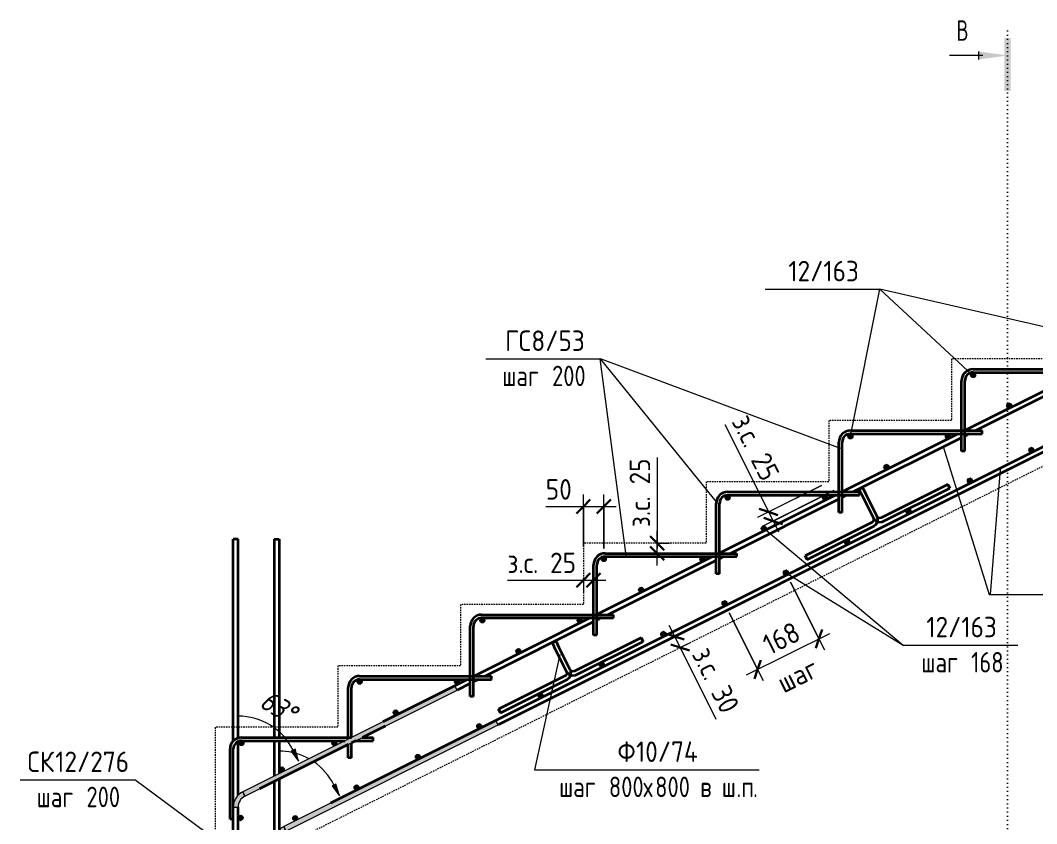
# Model space of a CAD drawing. Header units: millimetres. Extents: x 29094 to 49369, y -2577 to 78616.
# Drawn here: x 35821 to 38306, y -1306 to 658 of the extents above; entities that cross this region are included whole.
import ezdxf

# ---------------------------------------------------------------- set-up
doc = ezdxf.new("R2010")
doc.units = ezdxf.units.MM
doc.linetypes.add('01 Штриховая _4 мм_', pattern=[6, 3.5, -2.5])
doc.linetypes.add('04 Пунктир 10мм', pattern=[10, 0, -10])
for name, color, linetype, lineweight in [('AA_Dim', 7, 'Continuous', 9), ('AA_Dim-20', 7, 'Continuous', 9), ('AA_Oformlenie', 7, 'Continuous', 9), ('AA_Razrez', 7, 'Continuous', 9), ('AA_Vinoska', 7, 'Continuous', 9), ('KR_Armatura', 7, 'Continuous', 20), ('KR_Armatura_Tonkie', 7, 'Continuous', 20)]:
    doc.layers.add(name, color=color, linetype=linetype, lineweight=lineweight)
doc.layers.add('AF_Perekritie', color=7, linetype='Continuous', lineweight=60, true_color=0x006a35)
doc.layers.add('AF_Perekritie_Опалубка', color=7, linetype='Continuous', lineweight=60, true_color=0x006a35)
doc.styles.add('ISOCPEUR_1', font='isocpeur.TTF', dxfattribs={"width": 0.7, "height": 50})
doc.styles.add('ISOCPEUR_2', font='isocpeur.TTF', dxfattribs={"width": 0.9, "height": 50})
doc.styles.add('ISOCPEUR_3', font='isocpeur.TTF', dxfattribs={"width": 0.8, "height": 50})
doc.styles.add('ISOCPEUR_I', font='isocpeui.ttf', dxfattribs={"width": 0.85, "height": 50})
doc.dimstyles.new('00_Точн_3_знака__прозр__1', dxfattribs={"dimscale": 304.8, "dimtxt": 50.137748, "dimasz": 0.111549, "dimexe": 0.098425, "dimexo": 0.065617, "dimgap": 0.006562, "dimtad": 1, "dimdec": 3, "dimrnd": 0.001, "dimdsep": 46, "dimtxsty": 'ISOCPEUR_2', "dimblk1": 'OBLIQUE', "dimblk2": 'OBLIQUE', "dimsah": 1, "dimcen": 0.09, "dimdle": 0.098425, "dimazin": 0, "dimtfac": 1, "dimtdec": 4, "dimtix": 1, "dimtmove": 1, "dimatfit": 3, "dimfxl": 1, "dimtvp": 1, "dimtolj": 1, "dimtzin": 0, "dimlwd": 18, "dimlwe": 18, "dimarcsym": 2})
doc.dimstyles.new('05_Округл_1мм__прозр_', dxfattribs={"dimscale": 304.8, "dimtxt": 50.137748, "dimasz": 0.111549, "dimexe": 0.098425, "dimexo": 0.065617, "dimgap": 0.006562, "dimtad": 1, "dimdec": 0, "dimdsep": 46, "dimtxsty": 'ISOCPEUR_2', "dimblk1": 'OBLIQUE', "dimblk2": 'OBLIQUE', "dimsah": 1, "dimcen": 0.09, "dimdle": 0.098425, "dimazin": 0, "dimtfac": 1, "dimtdec": 4, "dimtix": 1, "dimtmove": 0, "dimatfit": 3, "dimfxl": 1, "dimtvp": 1, "dimtolj": 1, "dimtzin": 0, "dimlwd": 18, "dimlwe": 18, "dimarcsym": 2})

# ---------------------------------------------------------------- blocks, each defined once
blk = doc.blocks.new('Ktcnybwf - Лестница-3686718-А-А Арм')
at = {"layer": 'AF_Perekritie', "linetype": '01 Штриховая _4 мм_', "lineweight": 20}
for p, q in [((-31880.1, -70), (-32180.1, -70)), ((-32180.1, -70), (-32180.1, -170)), ((-32180.1, -170), (-32480.1, -170)), ((-32480.1, -170), (-32480.1, -320)), ((-34080.1, -1343.6), (-31932.8, -270)), ((-31932.8, -270), (-31880.1, -270)), ((-32480.1, -320), (-32780.1, -320)), ((-32780.1, -320), (-32780.1, -470)), ((-32780.1, -470), (-33080.1, -470)), ((-33080.1, -470), (-33080.1, -620)), ((-33080.1, -620), (-33380.1, -620)), ((-33380.1, -620), (-33380.1, -770)), ((-33380.1, -770), (-33680.1, -770)), ((-33680.1, -770), (-33680.1, -920)), ((-33680.1, -920), (-33980.1, -920)), ((-33980.1, -920), (-33980.1, -1070)), ((-33980.1, -1070), (-34280.1, -1070)), ((-34280.1, -1070), (-34280.1, -1340)), ((-34280.1, -1340), (-34134.6, -1340)), ((-34122, -1340), (-34080.1, -1340)), ((-34080.1, -1340), (-34080.1, -1343.6))]:
    blk.add_line(p, q, dxfattribs=at)
blk = doc.blocks.new('261_Лягушка _НесАрм_РабПлоск_ - 10 А240-V2-А-А Арм')
at = {"layer": 'KR_Armatura_Tonkie', "lineweight": 35}
for p, q in [((-33238.7, -851.6), (-33401.9, -933.2)), ((-33397.4, -942.2), (-33234.2, -860.5)), ((-33238.7, -851.6), (-33234.2, -860.5)), ((-33234.2, -860.5), (-33238.7, -851.6)), ((-33448.6, -878.9), (-33420.9, -934.3)), ((-33448.6, -878.9), (-33420.9, -934.3)), ((-33412, -929.9), (-33439.7, -874.4)), ((-33412, -929.9), (-33439.7, -874.4)), ((-33424.3, -944.4), (-33587.5, -1026)), ((-33583, -1035), (-33419.8, -953.3)), ((-33583, -1035), (-33587.5, -1026)), ((-33587.5, -1026), (-33583, -1035))]:
    blk.add_line(p, q, dxfattribs=at)
at = {"layer": 'KR_Armatura_Tonkie', "lineweight": 35, "flags": 128}
for points in [[(-33454.2, -867.7), (-33454.3, -863.4), (-33451, -860.6), (-33446.8, -861.4), (-33445.3, -863.2)], [(-33448.6, -878.9), (-33451.6, -872.9), (-33453.7, -868.8), (-33454.2, -867.7)], [(-33454.2, -867.7), (-33453.4, -869.4), (-33451.1, -874.1), (-33448.6, -878.9)], [(-33445.3, -863.2), (-33444.4, -865), (-33442.1, -869.6), (-33439.7, -874.4)], [(-33439.7, -874.4), (-33442.7, -868.4), (-33444.7, -864.3), (-33445.3, -863.2)], [(-33420.9, -934.3), (-33420.4, -939.6), (-33423.5, -944), (-33424.3, -944.4)], [(-33420.9, -934.3), (-33415.6, -940.6), (-33408, -943.8), (-33399.8, -943.1), (-33397.4, -942.2)], [(-33419.8, -953.3), (-33413.5, -948), (-33410.3, -940.4), (-33411, -932.2), (-33412, -929.9)], [(-33401.9, -933.2), (-33407.2, -933.8), (-33411.5, -930.6), (-33412, -929.9)]]:
    blk.add_lwpolyline(points, dxfattribs=at)
blk = doc.blocks.new('079_Обозначение загиба стержня _ЭлУзла_ - Сплошные линии-3775775-А-А Арм')
at = {"layer": 'AA_Oformlenie'}
for points in [[(-34107.5, -1323.7), (-33588.6, -1064.5), (-33594, -1053.7), (-34112.8, -1313)], [(-33976.5, -1238), (-33985.1, -1208.8), (-33994.6, -1213.5)], [(-34136.1, -1350.6), (-34124.1, -1350.6), (-34123.3, -1344), (-34121.2, -1337.7), (-34117.7, -1332.1), (-34112.8, -1327.2), (-34107.5, -1323.7), (-34112.8, -1313), (-34120.6, -1318), (-34127.1, -1324.7), (-34132, -1332.6), (-34135, -1341.3)]]:
    blk.add_hatch(color=256, dxfattribs=at).paths.add_polyline_path(points)
for p, q in [((-33594, -1053.7), (-34112.8, -1313)), ((-33594, -1053.7), (-34112.8, -1313)), ((-34107.5, -1323.7), (-33588.6, -1064.5)), ((-34107.5, -1323.7), (-33588.6, -1064.5)), ((-33588.6, -1064.5), (-33594, -1053.7)), ((-33588.6, -1064.5), (-33594, -1053.7)), ((-33985.1, -1208.8), (-33994.6, -1213.5)), ((-33994.6, -1213.5), (-33976.5, -1238)), ((-33976.5, -1238), (-33985.1, -1208.8)), ((-34107.5, -1323.7), (-34112.8, -1313)), ((-34112.8, -1313), (-34107.5, -1323.7)), ((-34136.1, -1350.6), (-34124.1, -1350.6))]:
    blk.add_line(p, q, dxfattribs=at)
for centre, radius, start, end in [((-34124.1, -1278.2), 150, 77.6288, 90), ((-34124.1, -1278.2), 150, 61.2026, 73.4903), ((-34124.1, -1278.2), 150, 26.55, 55.8028), ((-34094.1, -1350.6), 42, 116.55, 180), ((-34094.1, -1350.6), 42, 116.55, 180), ((-34094.1, -1350.6), 30, 116.55, 180), ((-34094.1, -1350.6), 30, 116.55, 180)]:
    blk.add_arc(centre, radius, start, end, dxfattribs=at)
blk = doc.blocks.new('079_Обозначение загиба стержня _ЭлУзла_ - Сплошные линии-3776198-А-А Арм')
at = {"layer": 'AA_Oformlenie'}
for points in [[(-34207.5, -1238.4), (-33688.6, -979.1), (-33694, -968.4), (-34212.8, -1227.6)], [(-34076.5, -1152.6), (-34085.1, -1123.4), (-34094.6, -1128.2)], [(-34236.1, -1265.2), (-34224.1, -1265.2), (-34223.3, -1258.6), (-34221.2, -1252.4), (-34217.7, -1246.7), (-34212.8, -1241.8), (-34207.5, -1238.4), (-34212.8, -1227.6), (-34220.6, -1232.7), (-34227.1, -1239.3), (-34232, -1247.2), (-34235, -1256)]]:
    blk.add_hatch(color=256, dxfattribs=at).paths.add_polyline_path(points)
for p, q in [((-33694, -968.4), (-34212.8, -1227.6)), ((-33694, -968.4), (-34212.8, -1227.6)), ((-33688.6, -979.1), (-33694, -968.4)), ((-33688.6, -979.1), (-33694, -968.4)), ((-34207.5, -1238.4), (-33688.6, -979.1)), ((-34207.5, -1238.4), (-33688.6, -979.1)), ((-34085.1, -1123.4), (-34094.6, -1128.2)), ((-34094.6, -1128.2), (-34076.5, -1152.6)), ((-34076.5, -1152.6), (-34085.1, -1123.4)), ((-34207.5, -1238.4), (-34212.8, -1227.6)), ((-34212.8, -1227.6), (-34207.5, -1238.4)), ((-34236.1, -1265.2), (-34224.1, -1265.2))]:
    blk.add_line(p, q, dxfattribs=at)
for centre, radius, start, end in [((-34224.1, -1192.8), 150, 26.55, 90), ((-34194.1, -1265.2), 42, 116.55, 180), ((-34194.1, -1265.2), 42, 116.55, 180), ((-34194.1, -1265.2), 30, 116.55, 180), ((-34194.1, -1265.2), 30, 116.55, 180)]:
    blk.add_arc(centre, radius, start, end, dxfattribs=at)
blk = doc.blocks.new('Разрез - Номер узла_ спереди-394134-А-А Арм')
at = {"layer": 'AA_Razrez'}
for points in [[(-30750.2, 480.7), (-30766.2, 480.7), (-30766.2, 609.8), (-30750.2, 609.8)], [(-30829, 557.3), (-30829, 577.2), (-30758.3, 567.3)]]:
    blk.add_hatch(color=256, dxfattribs=at).paths.add_polyline_path(points)
for p, q in [((-30829, 577.2), (-30829, 557.3)), ((-30818.3, 567.3), (-30900.2, 567.3))]:
    blk.add_line(p, q, dxfattribs=at)
blk = doc.blocks.new('DIMBLOCK71-А-А Арм')
at = {"layer": 'AA_Dim-20', "color": 30, "lineweight": 30, "true_color": 0xff8000, "transparency": 16777216}
for p, q in [((37421.3, -848.3), (37398.5, -840.7)), ((37434.7, -875.1), (37411.9, -867.5)), ((37421.3, -848.3), (37444.1, -855.9)), ((37434.7, -875.1), (37457.5, -882.7))]:
    blk.add_line(p, q, dxfattribs=at)
at = {"layer": 'AA_Dim-20', "color": 30, "lineweight": 18, "true_color": 0xff8000, "transparency": 16777216}
for p, q in [((37448.1, -902), (37407.9, -821.5)), ((37417.7, -850.1), (37448.1, -834.9)), ((37421.3, -848.3), (37417.7, -850.1)), ((37437.7, -881.2), (37428, -861.7)), ((37431.1, -877), (37461.5, -861.7)), ((37434.7, -875.1), (37431.1, -877)), ((37522.8, -1051.4), (37437.7, -881.2))]:
    blk.add_line(p, q, dxfattribs=at)
at = {"layer": 'AA_Dim-20', "color": 0, "lineweight": 18, "transparency": 16777216, "insert": (37506.7, -869.1), "char_height": 50, "width": 204.335, "attachment_point": 1, "rotation": 296.5651, "line_spacing_factor": 1.135194, "style": 'ISOCPEUR_2'}
blk.add_mtext('з.с. 30', dxfattribs=at)
blk = doc.blocks.new('_Oblique')
at = {"color": 0, "linetype": 'ByBlock', "lineweight": -2}
blk.add_line((-0.5, -0.5), (0.5, 0.5), dxfattribs=at)
blk = doc.blocks.new('DIMBLOCK72-А-А Арм')
at = {"layer": 'AA_Dim-20', "color": 30, "lineweight": 30, "true_color": 0xff8000, "transparency": 16777216}
for p, q in [((37197.8, -710.4), (37214.8, -693.4)), ((37222.8, -710.4), (37239.8, -693.4)), ((37197.8, -710.4), (37180.8, -727.4)), ((37222.8, -710.4), (37205.8, -727.4))]:
    blk.add_line(p, q, dxfattribs=at)
at = {"layer": 'AA_Dim-20', "color": 30, "lineweight": 18, "true_color": 0xff8000, "transparency": 16777216}
for p, q in [((37012, -710.4), (37202.3, -710.4)), ((37167.8, -710.4), (37252.8, -710.4)), ((37197.8, -706.3), (37197.8, -740.4)), ((37197.8, -710.4), (37197.8, -706.3)), ((37202.3, -710.4), (37210.3, -710.4)), ((37222.8, -706.3), (37222.8, -740.4)), ((37222.8, -710.4), (37222.8, -706.3))]:
    blk.add_line(p, q, dxfattribs=at)
at = {"layer": 'AA_Dim-20', "color": 0, "lineweight": 18, "transparency": 16777216, "insert": (37012, -643.2), "char_height": 50, "width": 204.335, "attachment_point": 1, "line_spacing_factor": 1.135194, "style": 'ISOCPEUR_2'}
blk.add_mtext('з.с. 25', dxfattribs=at)
blk = doc.blocks.new('DIMBLOCK73-А-А Арм')
at = {"layer": 'AA_Dim-20', "color": 30, "lineweight": 18, "true_color": 0xff8000, "transparency": 16777216}
for p, q in [((37378.1, -410.7), (37378.1, -601)), ((37378.1, -675), (37378.1, -590)), ((37374.1, -620), (37408.1, -620)), ((37378.1, -620), (37374.1, -620)), ((37378.1, -601), (37378.1, -632.5)), ((37374.1, -645), (37408.1, -645)), ((37378.1, -645), (37374.1, -645))]:
    blk.add_line(p, q, dxfattribs=at)
at = {"layer": 'AA_Dim-20', "color": 30, "lineweight": 30, "true_color": 0xff8000, "transparency": 16777216}
for p, q in [((37378.1, -620), (37361.1, -603)), ((37378.1, -620), (37395.1, -637)), ((37378.1, -645), (37361.1, -628)), ((37378.1, -645), (37395.1, -662))]:
    blk.add_line(p, q, dxfattribs=at)
at = {"layer": 'AA_Dim-20', "color": 0, "lineweight": 18, "transparency": 16777216, "insert": (37311, -581), "char_height": 50, "width": 204.335, "attachment_point": 1, "rotation": 90, "line_spacing_factor": 1.135194, "style": 'ISOCPEUR_2'}
blk.add_mtext('з.с. 25', dxfattribs=at)
blk = doc.blocks.new('DIMBLOCK74-А-А Арм')
at = {"layer": 'AA_Dim-20', "color": 30, "lineweight": 18, "true_color": 0xff8000, "transparency": 16777216}
for p, q in [((37197.8, -628.3), (37197.8, -500.8)), ((37247.8, -633), (37247.8, -500.8)), ((37105.9, -530.8), (37188.3, -530.8)), ((37167.8, -530.8), (37277.8, -530.8)), ((37188.3, -530.8), (37222.8, -530.8)), ((37197.8, -530.8), (37197.8, -628.3)), ((37247.8, -530.8), (37247.8, -633))]:
    blk.add_line(p, q, dxfattribs=at)
at = {"layer": 'AA_Dim-20', "color": 30, "lineweight": 30, "true_color": 0xff8000, "transparency": 16777216}
for p, q in [((37197.8, -530.8), (37214.8, -513.8)), ((37247.8, -530.8), (37264.8, -513.8)), ((37197.8, -530.8), (37180.8, -547.8)), ((37247.8, -530.8), (37230.8, -547.8))]:
    blk.add_line(p, q, dxfattribs=at)
at = {"layer": 'AA_Dim-20', "color": 0, "lineweight": 18, "transparency": 16777216, "insert": (37105.9, -463.6), "char_height": 50, "width": 74.923, "attachment_point": 1, "line_spacing_factor": 1.135194, "style": 'ISOCPEUR_2'}
blk.add_mtext('50', dxfattribs=at)
blk = doc.blocks.new('DIMBLOCK75-А-А Арм')
at = {"layer": 'AA_Dim-20', "color": 30, "lineweight": 18, "true_color": 0xff8000, "transparency": 16777216}
for p, q in [((37543.8, -330.3), (37628.9, -500.5)), ((37779.9, -478.9), (37623.6, -557.1)), ((37810.6, -491.5), (37634.8, -579.4)), ((37650.5, -543.7), (37779.9, -478.9)), ((37661.7, -566), (37810.6, -491.5)), ((37628.9, -500.5), (37656.1, -554.8)), ((37637.1, -516.8), (37675.1, -592.8))]:
    blk.add_line(p, q, dxfattribs=at)
at = {"layer": 'AA_Dim-20', "color": 30, "lineweight": 30, "true_color": 0xff8000, "transparency": 16777216}
for p, q in [((37650.5, -543.7), (37627.7, -536)), ((37650.5, -543.7), (37673.3, -551.3)), ((37661.7, -566), (37638.8, -558.4)), ((37661.7, -566), (37684.5, -573.6))]:
    blk.add_line(p, q, dxfattribs=at)
at = {"layer": 'AA_Dim-20', "color": 0, "lineweight": 18, "transparency": 16777216, "insert": (37603.9, -300.3), "char_height": 50, "width": 204.335, "attachment_point": 1, "rotation": 296.5651, "line_spacing_factor": 1.135194, "style": 'ISOCPEUR_2'}
blk.add_mtext('з.с. 25', dxfattribs=at)
blk = doc.blocks.new('DIMBLOCK78-А-А Арм')
at = {"layer": 'AA_Dim-20', "color": 98, "lineweight": 18, "true_color": 0x005500, "transparency": 16777216}
for p, q in [((37704.6, -715.6), (37787.2, -880.7)), ((37773.8, -853.9), (37704.6, -715.6)), ((37554.6, -790.6), (37637.2, -955.7)), ((37623.8, -928.9), (37554.6, -790.6)), ((37597, -942.3), (37800.6, -840.5))]:
    blk.add_line(p, q, dxfattribs=at)
at = {"layer": 'AA_Dim-20', "color": 98, "lineweight": 30, "true_color": 0x005500, "transparency": 16777216}
for p, q in [((37773.8, -853.9), (37781.4, -831.1)), ((37773.8, -853.9), (37766.2, -876.7)), ((37623.8, -928.9), (37631.4, -906.1)), ((37623.8, -928.9), (37616.2, -951.7))]:
    blk.add_line(p, q, dxfattribs=at)
at = {"layer": 'AA_Dim-20', "color": 0, "lineweight": 18, "transparency": 16777216, "char_height": 50, "attachment_point": 1, "rotation": 26.5651, "line_spacing_factor": 1.135194, "style": 'ISOCPEUR_2'}
for s, insert, width in [('168', (37631.1, -850.1), 101.032), ('шаг', (37665.5, -943.2), 127.142)]:
    blk.add_mtext(s, dxfattribs=dict(at, insert=insert, width=width))
blk = doc.blocks.new('042_М_Арматуры - Диам длина поз _ Шаг-2260295-А-А Арм')
at = {"layer": 'AA_Vinoska'}
blk.add_line((-30475.6, -895.6), (-30195.6, -895.6), dxfattribs=at)
blk = doc.blocks.new('042_М_Арматуры - Диам длина поз _ Комментарий полка 25-3827468-А-А Арм')
at = {"layer": 'AA_Vinoska'}
blk.add_line((-31465.1, -434.9), (-30965.1, -434.9), dxfattribs=at)
blk = doc.blocks.new('042_М_Арматуры - Диам длина поз _ Комментарий-2260297-А-А Арм')
at = {"layer": 'AA_Vinoska'}
blk.add_line((-33880.8, -2220.4), (-33600.8, -2220.4), dxfattribs=at)

msp = doc.modelspace()

# ---------------------------------------------------------------- hatches: boundary and pattern name
at = {"layer": 'KR_Armatura'}
h = msp.add_hatch(color=256, dxfattribs=at)
edge = h.paths.add_edge_path()
edge.add_arc((38150.7746, -209), 6, 0, 360)
for points in [[(38147.7746, -214.1962), (38153.7746, -214.1962), (38156.7746, -209), (38153.7746, -203.8038), (38147.7746, -203.8038), (38144.7746, -209)], [(38238.5188, -290.0964), (38243.8854, -287.4131), (38244.2449, -281.4239), (38239.2378, -278.118), (38233.8712, -280.8013), (38233.5117, -286.7905)], [(37847.7746, -364.1962), (37853.7746, -364.1962), (37856.7746, -359), (37853.7746, -353.8038), (37847.7746, -353.8038), (37844.7746, -359)], [(38088.5234, -365.0941), (38093.8899, -362.4109), (38094.2494, -356.4216), (38089.2424, -353.1157), (38083.8758, -355.799), (38083.5163, -361.7882)], [(38292.6312, -398.3219), (38297.9978, -395.6386), (38298.3572, -389.6494), (38293.3502, -386.3434), (38287.9836, -389.0267), (38287.6241, -395.0159)], [(37938.5279, -440.0919), (37943.8945, -437.4086), (37944.254, -431.4194), (37939.2469, -428.1134), (37933.8804, -430.7967), (37933.5209, -436.7859)], [(38142.6357, -473.3196), (38148.0023, -470.6363), (38148.3618, -464.6471), (38143.3547, -461.3411), (38137.9882, -464.0244), (38137.6287, -470.0136)], [(37547.7746, -514.1962), (37553.7746, -514.1962), (37556.7746, -509), (37553.7746, -503.8038), (37547.7746, -503.8038), (37544.7746, -509)], [(37788.5325, -515.0896), (37793.8991, -512.4063), (37794.2585, -506.4171), (37789.2515, -503.1111), (37783.8849, -505.7944), (37783.5254, -511.7836)], [(37992.6403, -548.3173), (37998.0069, -545.634), (37998.3664, -539.6448), (37993.3593, -536.3389), (37987.9927, -539.0221), (37987.6332, -545.0114)], [(37638.5371, -590.0873), (37643.9036, -587.404), (37644.2631, -581.4148), (37639.256, -578.1089), (37633.8895, -580.7921), (37633.53, -586.7814)], [(37842.6449, -623.315), (37848.0114, -620.6317), (37848.3709, -614.6425), (37843.3639, -611.3366), (37837.9973, -614.0199), (37837.6378, -620.0091)], [(37244.7746, -664.1962), (37250.7746, -664.1962), (37253.7746, -659), (37250.7746, -653.8038), (37244.7746, -653.8038), (37241.7746, -659)], [(37488.5416, -665.085), (37493.9082, -662.4017), (37494.2677, -656.4125), (37489.2606, -653.1066), (37483.894, -655.7899), (37483.5345, -661.7791)], [(37692.6494, -698.3127), (37698.016, -695.6295), (37698.3755, -689.6402), (37693.3684, -686.3343), (37688.0018, -689.0176), (37687.6424, -695.0068)], [(37338.5462, -740.0827), (37343.9127, -737.3995), (37344.2722, -731.4102), (37339.2652, -728.1043), (37333.8986, -730.7876), (37333.5391, -736.7768)], [(37542.654, -773.3105), (37548.0206, -770.6272), (37548.38, -764.638), (37543.373, -761.332), (37538.0064, -764.0153), (37537.6469, -770.0045)], [(36947.7746, -814.1962), (36953.7746, -814.1962), (36956.7746, -809), (36953.7746, -803.8038), (36947.7746, -803.8038), (36944.7746, -809)], [(37188.5507, -815.0805), (37193.9173, -812.3972), (37194.2768, -806.408), (37189.2697, -803.102), (37183.9032, -805.7853), (37183.5437, -811.7745)], [(37392.6585, -848.3082), (37398.0251, -845.6249), (37398.3846, -839.6357), (37393.3775, -836.3297), (37388.011, -839.013), (37387.6515, -845.0022)], [(37038.5553, -890.0782), (37043.9219, -887.3949), (37044.2813, -881.4057), (37039.2743, -878.0997), (37033.9077, -880.783), (37033.5482, -886.7722)], [(37242.6631, -923.3059), (37248.0297, -920.6226), (37248.3892, -914.6334), (37243.3821, -911.3275), (37238.0155, -914.0107), (37237.656, -920)], [(36647.7746, -964.1962), (36653.7746, -964.1962), (36656.7746, -959), (36653.7746, -953.8038), (36647.7746, -953.8038), (36644.7746, -959)], [(36888.5599, -965.0759), (36893.9264, -962.3926), (36894.2859, -956.4034), (36889.2788, -953.0975), (36883.9123, -955.7807), (36883.5528, -961.77)], [(37092.6677, -998.3036), (37098.0342, -995.6203), (37098.3937, -989.6311), (37093.3867, -986.3252), (37088.0201, -989.0085), (37087.6606, -994.9977)], [(36738.5644, -1040.0736), (36743.931, -1037.3903), (36744.2905, -1031.4011), (36739.2834, -1028.0952), (36733.9168, -1030.7785), (36733.5573, -1036.7677)], [(36942.6722, -1073.3013), (36948.0388, -1070.6181), (36948.3983, -1064.6288), (36943.3912, -1061.3229), (36938.0246, -1064.0062), (36937.6652, -1069.9954)], [(36364.7746, -1114.1962), (36367.7746, -1109), (36364.7746, -1103.8038), (36358.7746, -1103.8038), (36355.7746, -1109), (36358.7746, -1114.1962)], [(36588.569, -1115.0713), (36593.9355, -1112.3881), (36594.295, -1106.3988), (36589.288, -1103.0929), (36583.9214, -1105.7762), (36583.5619, -1111.7654)], [(36792.6768, -1148.2991), (36798.0434, -1145.6158), (36798.4028, -1139.6266), (36793.3958, -1136.3206), (36788.0292, -1139.0039), (36787.6697, -1144.9931)], [(36460.0064, -1179.3526), (36465.373, -1176.6693), (36465.7325, -1170.6801), (36460.7254, -1167.3742), (36455.3589, -1170.0574), (36454.9994, -1176.0467)], [(36642.6813, -1223.2968), (36648.0479, -1220.6135), (36648.4074, -1214.6243), (36643.4003, -1211.3183), (36638.0338, -1214.0016), (36637.6743, -1219.9908)], [(36359.347, -1297.5561), (36364.7136, -1294.8729), (36365.0731, -1288.8836), (36360.066, -1285.5777), (36354.6995, -1288.261), (36354.34, -1294.2502)], [(36492.6859, -1298.2945), (36498.0525, -1295.6112), (36498.412, -1289.622), (36493.4049, -1286.3161), (36488.0383, -1288.9993), (36487.6788, -1294.9886)]]:
    msp.add_hatch(color=256, dxfattribs=at).paths.add_polyline_path(points)
h = msp.add_hatch(color=256, dxfattribs=at)
edge = h.paths.add_edge_path()
edge.add_arc((38238.8783, -284.1072), 6, 0, 360)
h = msp.add_hatch(color=256, dxfattribs=at)
edge = h.paths.add_edge_path()
edge.add_arc((37850.7746, -359), 6, 0, 360)
h = msp.add_hatch(color=256, dxfattribs=at)
edge = h.paths.add_edge_path()
edge.add_arc((38088.8829, -359.1049), 6, 0, 360)
h = msp.add_hatch(color=256, dxfattribs=at)
edge = h.paths.add_edge_path()
edge.add_arc((38292.9907, -392.3326), 6, 0, 360)
h = msp.add_hatch(color=256, dxfattribs=at)
edge = h.paths.add_edge_path()
edge.add_arc((37938.8874, -434.1026), 6, 0, 360)
h = msp.add_hatch(color=256, dxfattribs=at)
edge = h.paths.add_edge_path()
edge.add_arc((38142.9952, -467.3304), 6, 0, 360)
h = msp.add_hatch(color=256, dxfattribs=at)
edge = h.paths.add_edge_path()
edge.add_arc((37550.7746, -509), 6, 0, 360)
h = msp.add_hatch(color=256, dxfattribs=at)
edge = h.paths.add_edge_path()
edge.add_arc((37788.892, -509.1004), 6, 0, 360)
h = msp.add_hatch(color=256, dxfattribs=at)
edge = h.paths.add_edge_path()
edge.add_arc((37992.9998, -542.3281), 6, 0, 360)
h = msp.add_hatch(color=256, dxfattribs=at)
edge = h.paths.add_edge_path()
edge.add_arc((37638.8965, -584.0981), 6, 0, 360)
h = msp.add_hatch(color=256, dxfattribs=at)
edge = h.paths.add_edge_path()
edge.add_arc((37843.0044, -617.3258), 6, 0, 360)
h = msp.add_hatch(color=256, dxfattribs=at)
edge = h.paths.add_edge_path()
edge.add_arc((37247.7746, -659), 6, 0, 360)
h = msp.add_hatch(color=256, dxfattribs=at)
edge = h.paths.add_edge_path()
edge.add_arc((37488.9011, -659.0958), 6, 0, 360)
h = msp.add_hatch(color=256, dxfattribs=at)
edge = h.paths.add_edge_path()
edge.add_arc((37693.0089, -692.3235), 6, 0, 360)
h = msp.add_hatch(color=256, dxfattribs=at)
edge = h.paths.add_edge_path()
edge.add_arc((37338.9057, -734.0935), 6, 0, 360)
h = msp.add_hatch(color=256, dxfattribs=at)
edge = h.paths.add_edge_path()
edge.add_arc((37543.0135, -767.3212), 6, 0, 360)
h = msp.add_hatch(color=256, dxfattribs=at)
edge = h.paths.add_edge_path()
edge.add_arc((36950.7746, -809), 6, 0, 360)
h = msp.add_hatch(color=256, dxfattribs=at)
edge = h.paths.add_edge_path()
edge.add_arc((37188.9102, -809.0912), 6, 0, 360)
h = msp.add_hatch(color=256, dxfattribs=at)
edge = h.paths.add_edge_path()
edge.add_arc((37393.018, -842.319), 6, 0, 360)
h = msp.add_hatch(color=256, dxfattribs=at)
edge = h.paths.add_edge_path()
edge.add_arc((37038.9148, -884.089), 6, 0, 360)
h = msp.add_hatch(color=256, dxfattribs=at)
edge = h.paths.add_edge_path()
edge.add_arc((37243.0226, -917.3167), 6, 0, 360)
h = msp.add_hatch(color=256, dxfattribs=at)
edge = h.paths.add_edge_path()
edge.add_arc((36650.7746, -959), 6, 0, 360)
h = msp.add_hatch(color=256, dxfattribs=at)
edge = h.paths.add_edge_path()
edge.add_arc((36888.9193, -959.0867), 6, 0, 360)
h = msp.add_hatch(color=256, dxfattribs=at)
edge = h.paths.add_edge_path()
edge.add_arc((37093.0272, -992.3144), 6, 0, 360)
h = msp.add_hatch(color=256, dxfattribs=at)
edge = h.paths.add_edge_path()
edge.add_arc((36738.9239, -1034.0844), 6, 0, 360)
h = msp.add_hatch(color=256, dxfattribs=at)
edge = h.paths.add_edge_path()
edge.add_arc((36943.0317, -1067.3121), 6, 0, 360)
h = msp.add_hatch(color=256, dxfattribs=at)
edge = h.paths.add_edge_path()
edge.add_arc((36361.7746, -1109), 6, 0, 360)
h = msp.add_hatch(color=256, dxfattribs=at)
edge = h.paths.add_edge_path()
edge.add_arc((36588.9285, -1109.0821), 6, 0, 360)
h = msp.add_hatch(color=256, dxfattribs=at)
edge = h.paths.add_edge_path()
edge.add_arc((36793.0363, -1142.3098), 6, 0, 360)
h = msp.add_hatch(color=256, dxfattribs=at)
edge = h.paths.add_edge_path()
edge.add_arc((36460.3659, -1173.3634), 6, 0, 360)
h = msp.add_hatch(color=256, dxfattribs=at)
edge = h.paths.add_edge_path()
edge.add_arc((36643.0408, -1217.3076), 6, 0, 360)
h = msp.add_hatch(color=256, dxfattribs=at)
edge = h.paths.add_edge_path()
edge.add_arc((36359.7065, -1291.5669), 6, 0, 360)
h = msp.add_hatch(color=256, dxfattribs=at)
edge = h.paths.add_edge_path()
edge.add_arc((36493.0454, -1292.3053), 6, 0, 360)

# ---------------------------------------------------------------- linework, layer by layer
at = {"layer": 'AA_Razrez', "color": 7, "linetype": '04 Пунктир 10мм', "true_color": 0xffffff}
msp.add_line((38234.9123, 631.7823), (38234.9123, -2435.3837), dxfattribs=at)
at = {"layer": 'AA_Vinoska'}
for p, q in [((37850.7746, -359), (37922.3334, 0.8077)), ((37922.3334, 0.8077), (37922.7631, 0.8077)), ((38450.7746, -121), (37922.7631, 0.8077)), ((38149.5734, -209.6853), (37922.7631, 0.8077)), ((37239.2531, -169.3385), (37239.4875, -169.3385)), ((37302.6435, -650.3597), (37239.2531, -169.3385)), ((37826.7765, -388.5362), (37239.4875, -169.3385)), ((37526.7765, -523), (37239.4875, -169.3385)), ((38077.9213, -383.605), (38190.082, -745.3236)), ((38217.1976, -440.2259), (38192.2077, -745.3236)), ((37639.6846, -584.0535), (37980.0463, -869.1697)), ((37692.2473, -691.4607), (37980.0463, -869.1697)), ((38190.082, -745.3236), (38290.607, -745.3236)), ((38192.2077, -745.3236), (38290.607, -745.3236)), ((37140.0015, -892.1436), (37078.0275, -1173.8032)), ((37078.0275, -1173.8032), (37128.0546, -1173.8032)), ((36340.7115, -1375.5795), (36101.0761, -1198.4184))]:
    msp.add_line(p, q, dxfattribs=at)
at = {"layer": 'KR_Armatura'}
for p, q in [((38147.7746, -203.8038), (38144.7746, -209)), ((38144.7746, -209), (38147.7746, -214.1962)), ((38153.7746, -203.8038), (38147.7746, -203.8038)), ((38147.7746, -214.1962), (38153.7746, -214.1962)), ((38156.7746, -209), (38153.7746, -203.8038)), ((38153.7746, -214.1962), (38156.7746, -209)), ((38233.8712, -280.8013), (38233.5117, -286.7905)), ((38233.5117, -286.7905), (38238.5188, -290.0964)), ((38239.2378, -278.118), (38233.8712, -280.8013)), ((38238.5188, -290.0964), (38243.8854, -287.4131)), ((38244.2449, -281.4239), (38239.2378, -278.118)), ((38243.8854, -287.4131), (38244.2449, -281.4239)), ((37847.7746, -353.8038), (37844.7746, -359)), ((37844.7746, -359), (37847.7746, -364.1962)), ((37853.7746, -353.8038), (37847.7746, -353.8038)), ((37847.7746, -364.1962), (37853.7746, -364.1962)), ((37856.7746, -359), (37853.7746, -353.8038)), ((37853.7746, -364.1962), (37856.7746, -359)), ((38083.8758, -355.799), (38083.5163, -361.7882)), ((38083.5163, -361.7882), (38088.5234, -365.0941)), ((38089.2424, -353.1157), (38083.8758, -355.799)), ((38088.5234, -365.0941), (38093.8899, -362.4109)), ((38094.2494, -356.4216), (38089.2424, -353.1157)), ((38093.8899, -362.4109), (38094.2494, -356.4216)), ((38287.9836, -389.0267), (38287.6241, -395.0159)), ((38287.6241, -395.0159), (38292.6312, -398.3219)), ((38293.3502, -386.3434), (38287.9836, -389.0267)), ((38292.6312, -398.3219), (38297.9978, -395.6386)), ((38298.3572, -389.6494), (38293.3502, -386.3434)), ((38297.9978, -395.6386), (38298.3572, -389.6494)), ((37933.8804, -430.7967), (37933.5209, -436.7859)), ((37933.5209, -436.7859), (37938.5279, -440.0919)), ((37939.2469, -428.1134), (37933.8804, -430.7967)), ((37938.5279, -440.0919), (37943.8945, -437.4086)), ((37944.254, -431.4194), (37939.2469, -428.1134)), ((37943.8945, -437.4086), (37944.254, -431.4194)), ((38137.9882, -464.0244), (38137.6287, -470.0136)), ((38137.6287, -470.0136), (38142.6357, -473.3196)), ((38143.3547, -461.3411), (38137.9882, -464.0244)), ((38142.6357, -473.3196), (38148.0023, -470.6363)), ((38148.3618, -464.6471), (38143.3547, -461.3411)), ((38148.0023, -470.6363), (38148.3618, -464.6471)), ((37547.7746, -503.8038), (37544.7746, -509)), ((37544.7746, -509), (37547.7746, -514.1962)), ((37553.7746, -503.8038), (37547.7746, -503.8038)), ((37547.7746, -514.1962), (37553.7746, -514.1962)), ((37556.7746, -509), (37553.7746, -503.8038)), ((37553.7746, -514.1962), (37556.7746, -509)), ((37783.8849, -505.7944), (37783.5254, -511.7836)), ((37783.5254, -511.7836), (37788.5325, -515.0896)), ((37789.2515, -503.1111), (37783.8849, -505.7944)), ((37788.5325, -515.0896), (37793.8991, -512.4063)), ((37794.2585, -506.4171), (37789.2515, -503.1111)), ((37793.8991, -512.4063), (37794.2585, -506.4171)), ((37987.9927, -539.0221), (37987.6332, -545.0114)), ((37987.6332, -545.0114), (37992.6403, -548.3173)), ((37993.3593, -536.3389), (37987.9927, -539.0221)), ((37992.6403, -548.3173), (37998.0069, -545.634)), ((37998.3664, -539.6448), (37993.3593, -536.3389)), ((37998.0069, -545.634), (37998.3664, -539.6448)), ((37633.8895, -580.7921), (37633.53, -586.7814)), ((37633.53, -586.7814), (37638.5371, -590.0873)), ((37639.256, -578.1089), (37633.8895, -580.7921)), ((37638.5371, -590.0873), (37643.9036, -587.404)), ((37644.2631, -581.4148), (37639.256, -578.1089)), ((37643.9036, -587.404), (37644.2631, -581.4148)), ((37837.9973, -614.0199), (37837.6378, -620.0091)), ((37837.6378, -620.0091), (37842.6449, -623.315)), ((37843.3639, -611.3366), (37837.9973, -614.0199)), ((37842.6449, -623.315), (37848.0114, -620.6317)), ((37848.3709, -614.6425), (37843.3639, -611.3366)), ((37848.0114, -620.6317), (37848.3709, -614.6425)), ((37244.7746, -653.8038), (37241.7746, -659)), ((37241.7746, -659), (37244.7746, -664.1962)), ((37250.7746, -653.8038), (37244.7746, -653.8038)), ((37244.7746, -664.1962), (37250.7746, -664.1962)), ((37253.7746, -659), (37250.7746, -653.8038)), ((37250.7746, -664.1962), (37253.7746, -659)), ((37483.894, -655.7899), (37483.5345, -661.7791)), ((37483.5345, -661.7791), (37488.5416, -665.085)), ((37489.2606, -653.1066), (37483.894, -655.7899)), ((37488.5416, -665.085), (37493.9082, -662.4017)), ((37494.2677, -656.4125), (37489.2606, -653.1066)), ((37493.9082, -662.4017), (37494.2677, -656.4125)), ((37688.0018, -689.0176), (37687.6424, -695.0068)), ((37687.6424, -695.0068), (37692.6494, -698.3127)), ((37693.3684, -686.3343), (37688.0018, -689.0176)), ((37692.6494, -698.3127), (37698.016, -695.6295)), ((37698.3755, -689.6402), (37693.3684, -686.3343)), ((37698.016, -695.6295), (37698.3755, -689.6402)), ((37333.8986, -730.7876), (37333.5391, -736.7768)), ((37333.5391, -736.7768), (37338.5462, -740.0827)), ((37339.2652, -728.1043), (37333.8986, -730.7876)), ((37338.5462, -740.0827), (37343.9127, -737.3995)), ((37344.2722, -731.4102), (37339.2652, -728.1043)), ((37343.9127, -737.3995), (37344.2722, -731.4102)), ((37538.0064, -764.0153), (37537.6469, -770.0045)), ((37537.6469, -770.0045), (37542.654, -773.3105)), ((37543.373, -761.332), (37538.0064, -764.0153)), ((37548.38, -764.638), (37543.373, -761.332)), ((37548.0206, -770.6272), (37548.38, -764.638)), ((37542.654, -773.3105), (37548.0206, -770.6272)), ((36947.7746, -803.8038), (36944.7746, -809)), ((36944.7746, -809), (36947.7746, -814.1962)), ((36953.7746, -803.8038), (36947.7746, -803.8038)), ((36947.7746, -814.1962), (36953.7746, -814.1962)), ((36956.7746, -809), (36953.7746, -803.8038)), ((36953.7746, -814.1962), (36956.7746, -809)), ((37183.9032, -805.7853), (37183.5437, -811.7745)), ((37183.5437, -811.7745), (37188.5507, -815.0805)), ((37189.2697, -803.102), (37183.9032, -805.7853)), ((37188.5507, -815.0805), (37193.9173, -812.3972)), ((37194.2768, -806.408), (37189.2697, -803.102)), ((37193.9173, -812.3972), (37194.2768, -806.408)), ((37388.011, -839.013), (37387.6515, -845.0022)), ((37393.3775, -836.3297), (37388.011, -839.013)), ((37398.3846, -839.6357), (37393.3775, -836.3297)), ((37398.0251, -845.6249), (37398.3846, -839.6357)), ((37387.6515, -845.0022), (37392.6585, -848.3082)), ((37392.6585, -848.3082), (37398.0251, -845.6249)), ((37033.9077, -880.783), (37033.5482, -886.7722)), ((37033.5482, -886.7722), (37038.5553, -890.0782)), ((37039.2743, -878.0997), (37033.9077, -880.783)), ((37038.5553, -890.0782), (37043.9219, -887.3949)), ((37044.2813, -881.4057), (37039.2743, -878.0997)), ((37043.9219, -887.3949), (37044.2813, -881.4057)), ((37238.0155, -914.0107), (37237.656, -920)), ((37243.3821, -911.3275), (37238.0155, -914.0107)), ((37248.3892, -914.6334), (37243.3821, -911.3275)), ((37248.0297, -920.6226), (37248.3892, -914.6334)), ((37237.656, -920), (37242.6631, -923.3059)), ((37242.6631, -923.3059), (37248.0297, -920.6226)), ((36647.7746, -953.8038), (36644.7746, -959)), ((36644.7746, -959), (36647.7746, -964.1962)), ((36653.7746, -953.8038), (36647.7746, -953.8038)), ((36647.7746, -964.1962), (36653.7746, -964.1962)), ((36656.7746, -959), (36653.7746, -953.8038)), ((36653.7746, -964.1962), (36656.7746, -959)), ((36883.9123, -955.7807), (36883.5528, -961.77)), ((36883.5528, -961.77), (36888.5599, -965.0759)), ((36889.2788, -953.0975), (36883.9123, -955.7807)), ((36888.5599, -965.0759), (36893.9264, -962.3926)), ((36894.2859, -956.4034), (36889.2788, -953.0975)), ((36893.9264, -962.3926), (36894.2859, -956.4034)), ((37088.0201, -989.0085), (37087.6606, -994.9977)), ((37093.3867, -986.3252), (37088.0201, -989.0085)), ((37098.3937, -989.6311), (37093.3867, -986.3252)), ((37098.0342, -995.6203), (37098.3937, -989.6311)), ((37087.6606, -994.9977), (37092.6677, -998.3036)), ((37092.6677, -998.3036), (37098.0342, -995.6203)), ((36733.9168, -1030.7785), (36733.5573, -1036.7677)), ((36733.5573, -1036.7677), (36738.5644, -1040.0736)), ((36739.2834, -1028.0952), (36733.9168, -1030.7785)), ((36738.5644, -1040.0736), (36743.931, -1037.3903)), ((36744.2905, -1031.4011), (36739.2834, -1028.0952)), ((36743.931, -1037.3903), (36744.2905, -1031.4011)), ((36938.0246, -1064.0062), (36937.6652, -1069.9954)), ((36943.3912, -1061.3229), (36938.0246, -1064.0062)), ((36948.3983, -1064.6288), (36943.3912, -1061.3229)), ((36948.0388, -1070.6181), (36948.3983, -1064.6288)), ((36937.6652, -1069.9954), (36942.6722, -1073.3013)), ((36942.6722, -1073.3013), (36948.0388, -1070.6181)), ((36358.7746, -1103.8038), (36355.7746, -1109)), ((36355.7746, -1109), (36358.7746, -1114.1962)), ((36364.7746, -1103.8038), (36358.7746, -1103.8038)), ((36358.7746, -1114.1962), (36364.7746, -1114.1962)), ((36367.7746, -1109), (36364.7746, -1103.8038)), ((36364.7746, -1114.1962), (36367.7746, -1109)), ((36583.9214, -1105.7762), (36583.5619, -1111.7654)), ((36583.5619, -1111.7654), (36588.569, -1115.0713)), ((36589.288, -1103.0929), (36583.9214, -1105.7762)), ((36588.569, -1115.0713), (36593.9355, -1112.3881)), ((36594.295, -1106.3988), (36589.288, -1103.0929)), ((36593.9355, -1112.3881), (36594.295, -1106.3988)), ((36788.0292, -1139.0039), (36787.6697, -1144.9931)), ((36793.3958, -1136.3206), (36788.0292, -1139.0039)), ((36798.4028, -1139.6266), (36793.3958, -1136.3206)), ((36798.0434, -1145.6158), (36798.4028, -1139.6266)), ((36460.7254, -1167.3742), (36455.3589, -1170.0574)), ((36465.7325, -1170.6801), (36460.7254, -1167.3742)), ((36787.6697, -1144.9931), (36792.6768, -1148.2991)), ((36792.6768, -1148.2991), (36798.0434, -1145.6158)), ((36455.3589, -1170.0574), (36454.9994, -1176.0467)), ((36454.9994, -1176.0467), (36460.0064, -1179.3526)), ((36460.0064, -1179.3526), (36465.373, -1176.6693)), ((36465.373, -1176.6693), (36465.7325, -1170.6801)), ((36638.0338, -1214.0016), (36637.6743, -1219.9908)), ((36643.4003, -1211.3183), (36638.0338, -1214.0016)), ((36648.4074, -1214.6243), (36643.4003, -1211.3183)), ((36648.0479, -1220.6135), (36648.4074, -1214.6243)), ((36637.6743, -1219.9908), (36642.6813, -1223.2968)), ((36642.6813, -1223.2968), (36648.0479, -1220.6135)), ((36354.6995, -1288.261), (36354.34, -1294.2502)), ((36360.066, -1285.5777), (36354.6995, -1288.261)), ((36365.0731, -1288.8836), (36360.066, -1285.5777)), ((36364.7136, -1294.8729), (36365.0731, -1288.8836)), ((36488.0383, -1288.9993), (36487.6788, -1294.9886)), ((36493.4049, -1286.3161), (36488.0383, -1288.9993)), ((36498.412, -1289.622), (36493.4049, -1286.3161)), ((36498.0525, -1295.6112), (36498.412, -1289.622)), ((36354.34, -1294.2502), (36359.347, -1297.5561)), ((36359.347, -1297.5561), (36364.7136, -1294.8729)), ((36487.6788, -1294.9886), (36492.6859, -1298.2945)), ((36492.6859, -1298.2945), (36498.0525, -1295.6112))]:
    msp.add_line(p, q, dxfattribs=at)
for centre in [(38150.7746, -209), (38238.8783, -284.1072), (37850.7746, -359), (38088.8829, -359.1049), (38292.9907, -392.3326), (37938.8874, -434.1026), (38142.9952, -467.3304), (37550.7746, -509), (37788.892, -509.1004), (37992.9998, -542.3281), (37638.8965, -584.0981), (37843.0044, -617.3258), (37247.7746, -659), (37488.9011, -659.0958), (37693.0089, -692.3235), (37338.9057, -734.0935), (37543.0135, -767.3212), (36950.7746, -809), (37188.9102, -809.0912), (37393.018, -842.319), (37038.9148, -884.089), (37243.0226, -917.3167), (36650.7746, -959), (36888.9193, -959.0867), (37093.0272, -992.3144), (36738.9239, -1034.0844), (36943.0317, -1067.3121), (36361.7746, -1109), (36588.9285, -1109.0821), (36793.0363, -1142.3098), (36460.3659, -1173.3634), (36643.0408, -1217.3076), (36359.7065, -1291.5669), (36493.0454, -1292.3053)]:
    msp.add_circle(centre, 6, dxfattribs=at)
at = {"layer": 'KR_Armatura_Tonkie', "lineweight": 35}
for p, q in [((38150.7765, -195), (38472.7765, -195)), ((38122.7765, -395), (38122.7765, -223)), ((38414.5091, -203), (38130.7765, -344.8663)), ((38130.7765, -395), (38130.7765, -223)), ((38150.7765, -203), (38472.7765, -203)), ((38422.7765, -212.2827), (38157.3419, -345)), ((38626.2093, -232.434), (36579.5637, -1255.7504)), ((38631.5759, -243.1672), (36989.1486, -1064.3756)), ((37850.7765, -345), (38172.7765, -345)), ((38172.7765, -353), (38172.7765, -345)), ((38114.5091, -353), (37830.7765, -494.8663)), ((37850.7765, -353), (38172.7765, -353)), ((38122.7765, -362.2827), (37857.3419, -495)), ((38141.3419, -353), (38130.7765, -358.2827)), ((37822.7765, -545), (37822.7765, -373)), ((37830.7765, -545), (37830.7765, -373)), ((38130.7765, -395), (38122.7765, -395)), ((37550.7765, -495), (37872.7765, -495)), ((37872.7765, -503), (37872.7765, -495)), ((37814.5091, -503), (37530.7765, -644.8663)), ((37550.7765, -503), (37872.7765, -503)), ((37822.7765, -512.2827), (37557.3419, -645)), ((37841.3419, -503), (37830.7765, -508.2827)), ((37522.7765, -695), (37522.7765, -523)), ((37530.7765, -695), (37530.7765, -523)), ((37830.7765, -545), (37822.7765, -545)), ((36353.7746, -610), (36341.7746, -610)), ((36341.7746, -1103.463), (36341.7746, -610)), ((36353.7746, -1096.266), (36353.7746, -610)), ((36441.7746, -610), (36441.7746, -1095)), ((36441.7746, -610), (36453.7746, -610)), ((36453.7746, -610), (36453.7746, -1095)), ((37250.7765, -645), (37572.7765, -645)), ((37572.7765, -653), (37572.7765, -645)), ((37514.5091, -653), (37230.7765, -794.8663)), ((37250.7765, -653), (37572.7765, -653)), ((37522.7765, -662.2827), (37257.3419, -795)), ((37541.3419, -653), (37530.7765, -658.2827)), ((37222.7765, -845), (37222.7765, -673)), ((37230.7765, -845), (37230.7765, -673)), ((37530.7765, -695), (37522.7765, -695)), ((36949.0929, -795), (37271.0929, -795)), ((37271.0929, -803), (37271.0929, -795)), ((37214.5091, -803), (36930.5091, -945)), ((36949.0929, -803), (37271.0929, -803)), ((37222.7765, -812.2827), (36957.3419, -945)), ((37241.3419, -803), (37230.7765, -808.2827)), ((36921.0929, -995), (36921.0929, -823)), ((36929.0929, -995), (36929.0929, -823)), ((37230.7765, -845), (37222.7765, -845)), ((36650.7765, -945), (36972.7765, -945)), ((36650.7765, -953), (36972.7765, -953)), ((36914.5091, -953), (36707.5188, -1056.4952)), ((36921.0929, -963.1245), (36889.178, -979.082)), ((36941.3419, -953), (36929.0929, -959.1245)), ((36972.7765, -953), (36972.7765, -945)), ((36622.7765, -1098.8385), (36622.7765, -973)), ((36630.7765, -1094.8411), (36630.7765, -973)), ((36929.0929, -995), (36921.0929, -995)), ((36712.884, -1067.229), (36657.3419, -1095)), ((36353.7746, -1236.186), (36353.7746, -1104.8511)), ((36361.7746, -1095), (36630.4585, -1095)), ((36361.7746, -1103), (36614.448, -1103)), ((36622.7765, -1112.2827), (36405.8458, -1220.7481)), ((36441.7746, -1103), (36441.7746, -1189.28)), ((36453.7746, -1103), (36453.7746, -1183.2839)), ((36622.7765, -1145), (36622.7765, -1112.2531)), ((36641.3419, -1103), (36630.7765, -1108.2827)), ((36630.7765, -1145), (36630.7765, -1108.2557)), ((36641.2949, -1103), (36683.7746, -1103)), ((36657.3054, -1095), (36683.7746, -1095)), ((36683.7746, -1103), (36683.7746, -1095)), ((36333.7746, -1295), (36333.7746, -1123)), ((36341.7746, -1752), (36341.7746, -1123)), ((36341.7746, -1295), (36341.7746, -1123)), ((36630.7765, -1145), (36622.7765, -1145)), ((36441.7746, -1202.6947), (36441.7746, -1752)), ((36453.7746, -1196.6986), (36453.7746, -1321.5384)), ((36353.7746, -1752), (36353.7746, -1265.2122)), ((36341.7746, -1295), (36333.7746, -1295))]:
    msp.add_line(p, q, dxfattribs=at)
for centre, radius in [((38150.7765, -223), 28), ((38150.7765, -223), 20), ((37850.7765, -373), 28), ((37850.7765, -373), 20), ((37550.7765, -523), 28), ((37550.7765, -523), 20), ((37250.7765, -673), 28), ((37250.7765, -673), 20), ((36949.0929, -823), 28), ((36949.0929, -823), 20), ((36650.7765, -973), 28), ((36650.7765, -973), 20), ((36361.7746, -1123), 28), ((36361.7746, -1123), 20)]:
    msp.add_arc(centre, radius, 90, 180, dxfattribs=at)

# ---------------------------------------------------------------- block references
at = {"layer": 'AA_Oformlenie'}
for name in ['079_Обозначение загиба стержня _ЭлУзла_ - Сплошные линии-3776198-А-А Арм', '079_Обозначение загиба стержня _ЭлУзла_ - Сплошные линии-3775775-А-А Арм']:
    msp.add_blockref(name, (70577.8362, 0), dxfattribs=at)
at = {"layer": 'AA_Razrez'}
msp.add_blockref('Разрез - Номер узла_ спереди-394134-А-А Арм', (68993.2038, 4.5245), dxfattribs=at)
at = {"layer": 'AA_Vinoska'}
for name, p in [('042_М_Арматуры - Диам длина поз _ Шаг-2260295-А-А Арм', (68118.3234, 896.4569)), ('042_М_Арматуры - Диам длина поз _ Шаг-2260295-А-А Арм', (67435.0478, 726.3106)), ('042_М_Арматуры - Диам длина поз _ Шаг-2260295-А-А Арм', (68766.1673, 150.3255)), ('042_М_Арматуры - Диам длина поз _ Комментарий-2260297-А-А Арм', (71860.8231, 1351.2784)), ('042_М_Арматуры - Диам длина поз _ Комментарий полка 25-3827468-А-А Арм', (68593.1341, -738.9156)), ('042_М_Арматуры - Диам длина поз _ Шаг-2260295-А-А Арм', (66296.6364, -302.7693))]:
    msp.add_blockref(name, p, dxfattribs=at)
at = {"layer": 'AF_Perekritie_Опалубка', "linetype": '01 Штриховая _4 мм_', "lineweight": 20}
msp.add_blockref('Ktcnybwf - Лестница-3686718-А-А Арм', (70577.8362, 0), dxfattribs=at)
at = {"layer": 'KR_Armatura_Tonkie', "lineweight": 35}
for p in [(71327.8134, 374.9886), (70577.8362, 0)]:
    msp.add_blockref('261_Лягушка _НесАрм_РабПлоск_ - 10 А240-V2-А-А Арм', p, dxfattribs=at)

# ---------------------------------------------------------------- texts
at = {"layer": 'AA_Razrez', "insert": (38109.8948, 657.6746), "char_height": 50, "width": 33.670875, "attachment_point": 1, "style": 'ISOCPEUR_1'}
msp.add_mtext('\\fISOCPEUR|b0|i0|c204|p34|;\\W.7;В', dxfattribs=at)
at = {"layer": 'AA_Vinoska', "char_height": 50, "attachment_point": 1}
for s, insert, width, style in [('12/163', (37699.0759, 69.8127), 210.683475, 'ISOCPEUR_2'), ('ГС', (37006.2603, -100.3335), 77.924025, 'ISOCPEUR_2'), ('8/53', (37070.554, -100.3335), 155.84805, 'ISOCPEUR_2'), (' 200', (37095.8286, -186.3146), 133.4008, 'ISOCPEUR_3'), ('шаг', (36999.5203, -186.3146), 116.7257, 'ISOCPEUR_3'), ('12/163', (38036.3591, -800.1648), 210.683475, 'ISOCPEUR_2'), (' 168', (38120.6274, -886.1458), 123.1392, 'ISOCPEUR_3'), ('шаг', (38024.3191, -886.1458), 116.7257, 'ISOCPEUR_3'), ('\\fISOCPEUR|b0|i0|c204|p34|;\\W.9;Ф', (37281.2274, -1104.7982), 54.835425, 'ISOCPEUR_2'), ('10/74', (37326.4711, -1104.7982), 187.594875, 'ISOCPEUR_2'), ('СК', (35838.5989, -1129.4134), 82.253137, 'ISOCPEUR_2'), ('12/276', (35906.4645, -1129.4134), 222.227775, 'ISOCPEUR_2'), (' 800', (37234.7157, -1190.7793), 133.4008, 'ISOCPEUR_3'), ('800 ', (37373.3574, -1190.7793), 133.4008, 'ISOCPEUR_3'), ('\\fISOCPEUR|b0|i0|c204|p34|;\\W.8; ', (37511.999, -1190.7793), 29.5021, 'ISOCPEUR_3'), (' 200', (35957.4173, -1215.3945), 133.4008, 'ISOCPEUR_3'), ('шаг', (37138.4074, -1190.7793), 116.7257, 'ISOCPEUR_3'), ('\\fISOCPEUR|b0|i0|c204|p34|;\\W.8;х', (37344.7824, -1190.7793), 34.6329, 'ISOCPEUR_3'), ('\\fISOCPEUR|b0|i0|c204|p34|;\\W.8;в', (37483.424, -1190.7793), 34.6329, 'ISOCPEUR_3'), ('\\fISOCPEUR|b0|i0|c204|p34|;\\W.8;ш', (37536.3407, -1190.7793), 43.6118, 'ISOCPEUR_3'), ('\\fISOCPEUR|b0|i0|c204|p34|;\\W.8;п', (37583.9657, -1190.7793), 34.6329, 'ISOCPEUR_3'), ('шаг', (35861.1089, -1215.3945), 116.7257, 'ISOCPEUR_3'), ('\\fISOCPEUR|b0|i0|c204|p34|;\\W.8;.', (37572.324, -1190.7793), 14.1097, 'ISOCPEUR_3'), ('\\fISOCPEUR|b0|i0|c204|p34|;\\W.8;.', (37612.5407, -1190.7793), 14.1097, 'ISOCPEUR_3')]:
    msp.add_mtext(s, dxfattribs=dict(at, insert=insert, width=width, style=style))
at = {"layer": 'AA_Vinoska', "insert": (36429.1132, -976.0587), "char_height": 50, "width": 106.303763, "attachment_point": 1, "rotation": 328.275, "style": 'ISOCPEUR_I'}
msp.add_mtext('63°', dxfattribs=at)

# ---------------------------------------------------------------- dimensions: what is measured, and where the dimension line sits
at = {"layer": 'AA_Dim', "color": 30, "lineweight": 18, "true_color": 0xff8000}
for base, p1, p2, angle, override, picture, middle, turn in [((37661.6504, -566.0129), (37797.7746, -470), (37828.5345, -482.5709), 296.5650512, {"dimpost": 'з.с. <>', "dimfxl": 33.229461}, 'DIMBLOCK75-А-А Арм', (37619.7293, -406.5858), 296.5650512), ((37378.0989, -620), (37354.0573, -645), (37354.0573, -620), 90, {"dimpost": 'з.с. <>', "dimfxl": 25}, 'DIMBLOCK73-А-А Арм', (37344.2963, -478.8361), 90), ((37421.2802, -848.3112), (37413.1939, -885.8972), (37399.7771, -859.0627), 296.5650512, {"dimpost": 'з.с. <>', "dimfxl": 30.00163}, 'DIMBLOCK71-А-А Арм', (37522.5987, -975.3632), 296.5650512)]:
    dim = msp.add_linear_dim(base=base, p1=p1, p2=p2, angle=angle, dimstyle='00_Точн_3_знака__прозр__1', override=override, dxfattribs=at)
    dim.commit()
    dim.dimension.update_dxf_attribs({"geometry": picture, "text_midpoint": middle, "dimtype": 160, "text_rotation": turn})
for base, p1, p2, override, picture, middle in [((37247.7746, -530.7506), (37197.7746, -648.3354), (37247.7746, -653), {"dimpost": '<>', "dimfxl": 50.217117}, 'DIMBLOCK74-А-А Арм', (37143.3307, -496.948)), ((37222.7765, -710.354), (37197.7746, -686.3124), (37222.7765, -686.3124), {"dimpost": 'з.с. <>', "dimfxl": 25.001919}, 'DIMBLOCK72-А-А Арм', (37114.1523, -676.5514))]:
    dim = msp.add_linear_dim(base=base, p1=p1, p2=p2, dimstyle='00_Точн_3_знака__прозр__1', override=override, dxfattribs=at)
    dim.commit()
    dim.dimension.update_dxf_attribs({"geometry": picture, "text_midpoint": middle, "dimtype": 160})
at = {"layer": 'AA_Dim', "color": 98, "lineweight": 18, "true_color": 0x005500}
dim = msp.add_linear_dim(base=(37773.783, -853.8716), p1=(37545.6968, -772.6878), p2=(37695.6922, -697.6901), angle=26.5650512, text='<>\\Xшаг', dimstyle='05_Округл_1мм__прозр_', override={"dimpost": '<>', "dimfxl": 167.7}, dxfattribs=at)
dim.commit()
dim.dimension.update_dxf_attribs({"geometry": 'DIMBLOCK78-А-А Арм', "text_midpoint": (37698.7853, -891.3705)})

doc.saveas('drawing.dxf')
